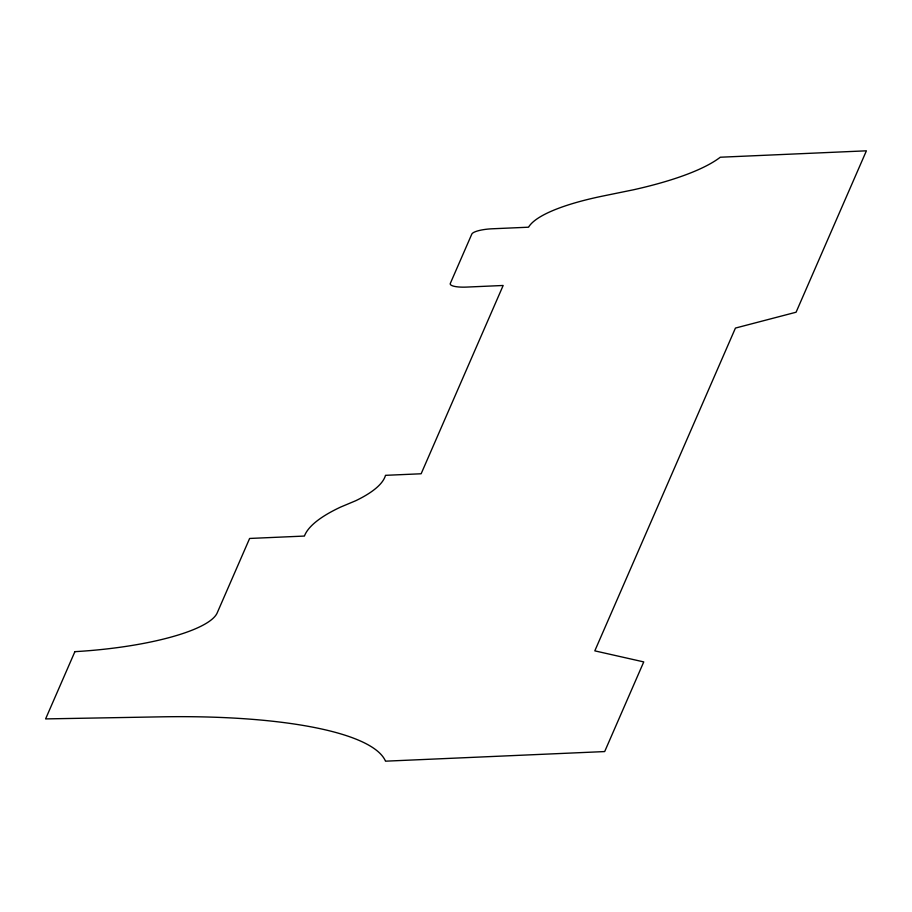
<?xml version="1.0" encoding="UTF-8"?>
<svg xmlns="http://www.w3.org/2000/svg" width="912" height="912" viewBox="0 0 912 912"><rect width="100%" height="100%" fill="white"/><g stroke="black" fill="none" stroke-linecap="round" stroke-linejoin="round"><path stroke-width="1.37" d="M74.898 651.658L45.6 718.907L162.963 716.809A286.87 67.944 -4.2 0 1 385.502 761.178L604.679 751.568L643.747 661.907L594.806 650.86L735.437 328.069L796.085 312.223L866.4 150.822L720.286 157.229A215.95 51.152 -4.2 0 1 633.532 189.776L603.368 195.943A151.13 35.796 -4.2 0 0 528.561 227.202L492.024 228.798A18.411 4.366 -4.2 0 0 471.812 234.088L450.323 283.393A18.411 4.366 -4.2 0 0 466.636 287.086L503.162 285.479L421.139 473.773L385.491 475.334A227.954 53.99 -4.2 0 1 355.771 500.711L340.564 507.095A265.255 62.825 -4.2 0 0 304.414 536.062L249.626 538.456L217.341 612.556A136.606 32.353 -4.2 0 1 74.898 651.658"/></g></svg>
